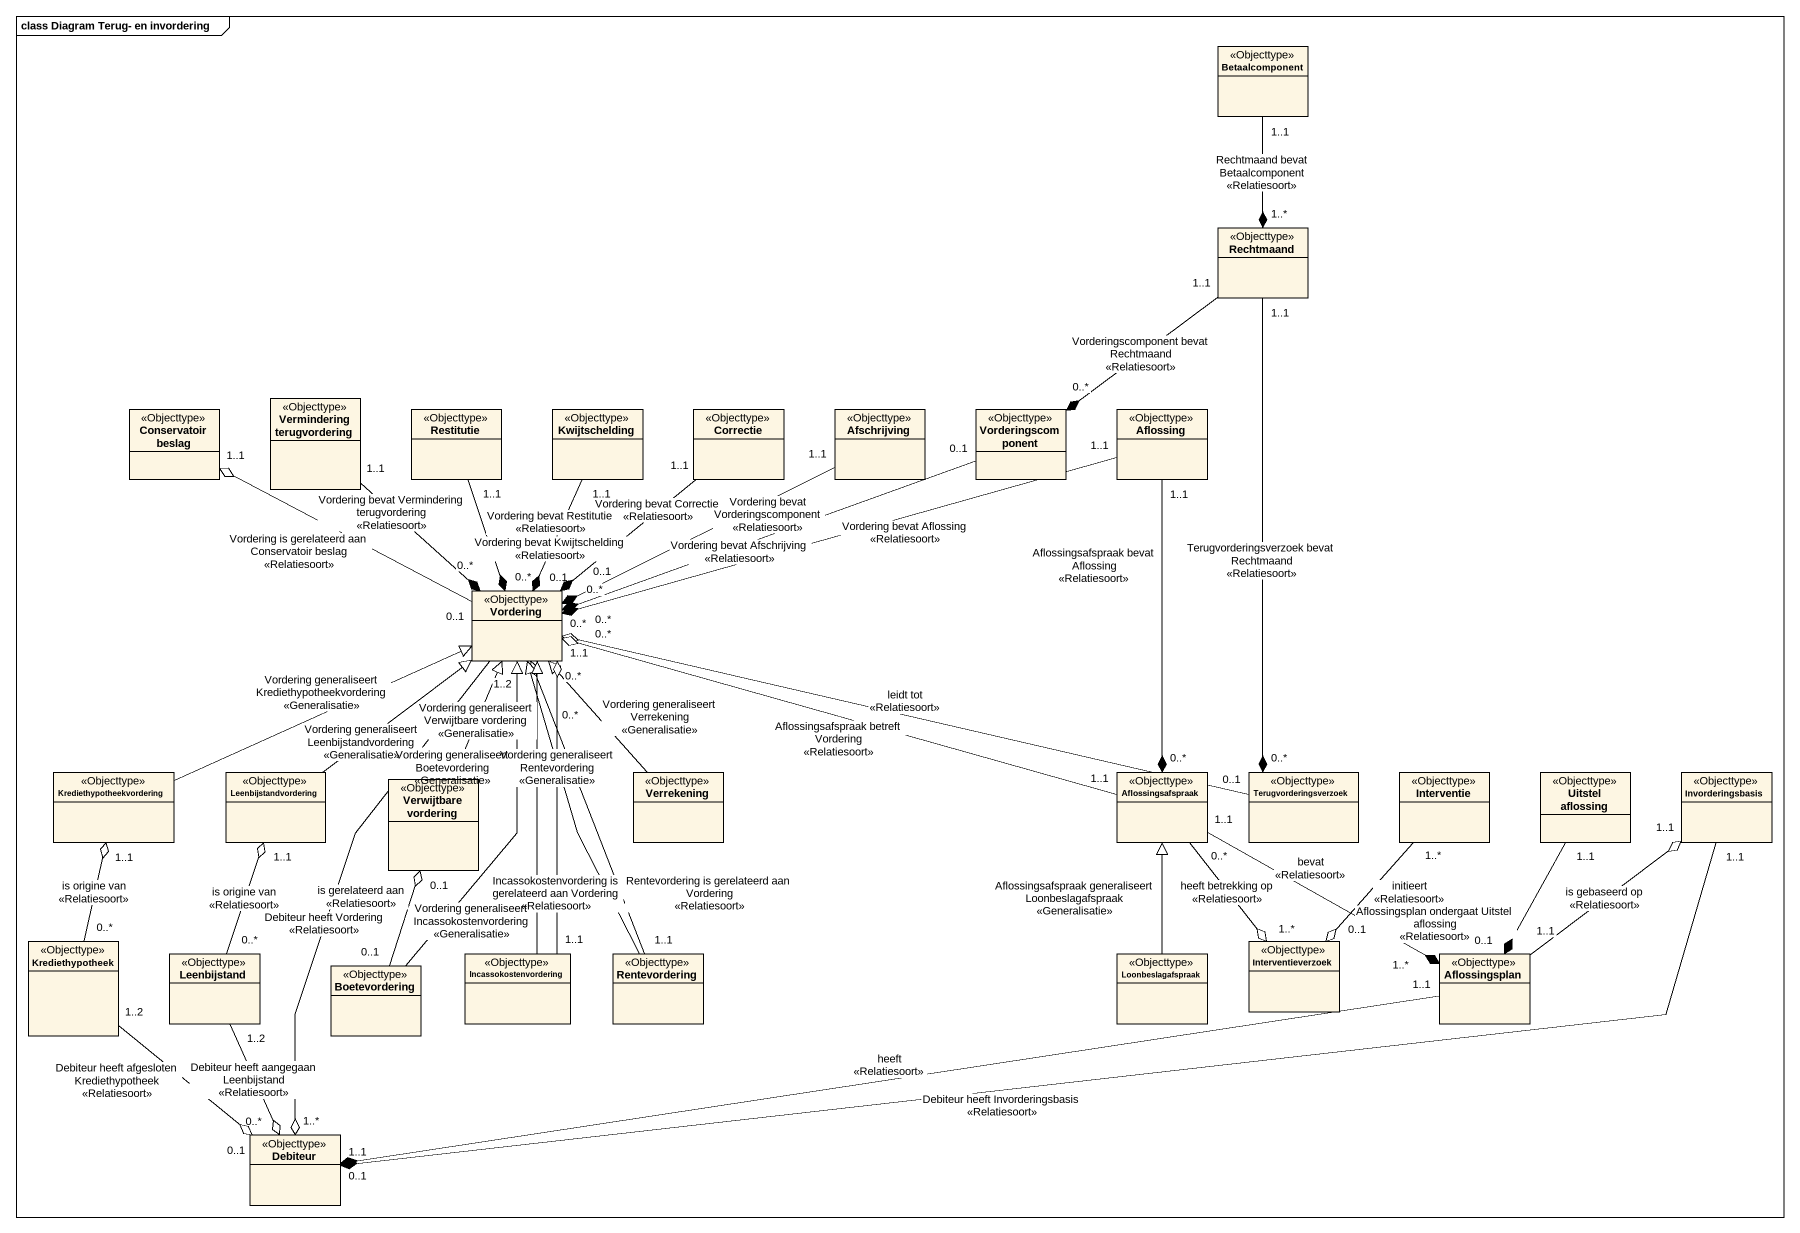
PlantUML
@startuml
mainframe class Diagram Terug- en invordering
hide circle
hide empty members
class Betaalcomponent <<Objecttype>>
class Rechtmaand <<Objecttype>>
class "Conservatoir beslag" as Conservatoir_beslag <<Objecttype>>
class "Vermindering terugvordering" as Vermindering_terugvordering <<Objecttype>>
class Restitutie <<Objecttype>>
class Kwijtschelding <<Objecttype>>
class Correctie <<Objecttype>>
class Afschrijving <<Objecttype>>
class Vorderingscomponent <<Objecttype>>
class Aflossing <<Objecttype>>
class Vordering <<Objecttype>>
class Krediethypotheekvordering <<Objecttype>>
class Leenbijstandvordering <<Objecttype>>
class "Verwijtbare vordering" as Verwijtbare_vordering <<Objecttype>>
class Verrekening <<Objecttype>>
class Aflossingsafspraak <<Objecttype>>
class Terugvorderingsverzoek <<Objecttype>>
class Interventie <<Objecttype>>
class "Uitstel aflossing" as Uitstel_aflossing <<Objecttype>>
class Invorderingsbasis <<Objecttype>>
class Krediethypotheek <<Objecttype>>
class Leenbijstand <<Objecttype>>
class Boetevordering <<Objecttype>>
class Incassokostenvordering <<Objecttype>>
class Rentevordering <<Objecttype>>
class Loonbeslagafspraak <<Objecttype>>
class Interventieverzoek <<Objecttype>>
class Aflossingsplan <<Objecttype>>
class Debiteur <<Objecttype>>
Rechtmaand "1..*" *-up- "1..1" Betaalcomponent : Rechtmaand bevat Betaalcomponent\n<<Relatiesoort>>
Vorderingscomponent "0..*" *-up- "1..1" Rechtmaand : Vorderingscomponent bevat Rechtmaand\n<<Relatiesoort>>
Vordering "0..1" -left-o "1..1" Conservatoir_beslag : Vordering is gerelateerd aan Conservatoir beslag\n<<Relatiesoort>>
Vordering "0..*" *-up- "1..1" Vermindering_terugvordering : Vordering bevat Vermindering terugvordering\n<<Relatiesoort>>
Vordering "0..*" *-up- "1..1" Restitutie : Vordering bevat Restitutie\n<<Relatiesoort>>
Vordering "0..1" *-up- "1..1" Kwijtschelding : Vordering bevat Kwijtschelding\n<<Relatiesoort>>
Vordering "0..*" *-up- "1..1" Correctie : Vordering bevat Correctie\n<<Relatiesoort>>
Vordering "0..1" *-right- "1..1" Afschrijving : Vordering bevat Afschrijving\n<<Relatiesoort>>
Vordering "0..*" *-right- "0..1" Vorderingscomponent : Vordering bevat Vorderingscomponent\n<<Relatiesoort>>
Vordering "0..*" *-right- "1..1" Aflossing : Vordering bevat Aflossing\n<<Relatiesoort>>
Krediethypotheekvordering -right-|> Vordering : Vordering generaliseert Krediethypotheekvordering\n<<Generalisatie>>
Leenbijstandvordering -up-|> Vordering : Vordering generaliseert Leenbijstandvordering\n<<Generalisatie>>
Verwijtbare_vordering -up-|> Vordering : Vordering generaliseert Verwijtbare vordering\n<<Generalisatie>>
Verrekening -up-|> Vordering : Vordering generaliseert Verrekening\n<<Generalisatie>>
Aflossingsafspraak "0..*" *-up- "1..1" Aflossing : Aflossingsafspraak bevat Aflossing\n<<Relatiesoort>>
Aflossingsafspraak "1..1" -left-o "0..*" Vordering : Aflossingsafspraak betreft Vordering\n<<Relatiesoort>>
Terugvorderingsverzoek "0..*" *-up- "1..1" Rechtmaand : Terugvorderingsverzoek bevat Rechtmaand\n<<Relatiesoort>>
Terugvorderingsverzoek "0..1" -left-o "1..1" Vordering : leidt tot\n<<Relatiesoort>>
Krediethypotheek "0..*" -up-o "1..1" Krediethypotheekvordering : is origine van\n<<Relatiesoort>>
Leenbijstand "0..*" -up-o "1..1" Leenbijstandvordering : is origine van\n<<Relatiesoort>>
Boetevordering -up-|> Vordering : Vordering generaliseert Boetevordering\n<<Generalisatie>>
Boetevordering "0..1" -up-o "0..1" Verwijtbare_vordering : is gerelateerd aan\n<<Relatiesoort>>
Incassokostenvordering "1..1" -up-o "0..*" Vordering : Incassokostenvordering is gerelateerd aan Vordering\n<<Relatiesoort>>
Incassokostenvordering -up-|> Vordering : Vordering generaliseert Incassokostenvordering\n<<Generalisatie>>
Rentevordering "1..1" -up-o "0..*" Vordering : Rentevordering is gerelateerd aan Vordering\n<<Relatiesoort>>
Rentevordering -up-|> Vordering : Vordering generaliseert Rentevordering\n<<Generalisatie>>
Loonbeslagafspraak -up-|> Aflossingsafspraak : Aflossingsafspraak generaliseert Loonbeslagafspraak\n<<Generalisatie>>
Interventieverzoek "1..*" o-up- "0..*" Aflossingsafspraak : heeft betrekking op\n<<Relatiesoort>>
Interventieverzoek "0..1" o-up- "1..*" Interventie : initieert\n<<Relatiesoort>>
Aflossingsplan "1..*" *-left- "1..1" Aflossingsafspraak : bevat\n<<Relatiesoort>>
Aflossingsplan "0..1" *-up- "1..1" Uitstel_aflossing : Aflossingsplan ondergaat Uitstel aflossing\n<<Relatiesoort>>
Aflossingsplan "1..1" -up-o "1..1" Invorderingsbasis : is gebaseerd op\n<<Relatiesoort>>
Debiteur "1..*" o-up- "1..2" Vordering : Debiteur heeft Vordering\n<<Relatiesoort>>
Debiteur "1..1" *-right- "1..1" Invorderingsbasis : Debiteur heeft Invorderingsbasis\n<<Relatiesoort>>
Debiteur "0..1" o-up- "1..2" Krediethypotheek : Debiteur heeft afgesloten Krediethypotheek\n<<Relatiesoort>>
Debiteur "0..*" o-up- "1..2" Leenbijstand : Debiteur heeft aangegaan Leenbijstand\n<<Relatiesoort>>
Debiteur "0..1" *-right- "1..1" Aflossingsplan : heeft\n<<Relatiesoort>>
@enduml
